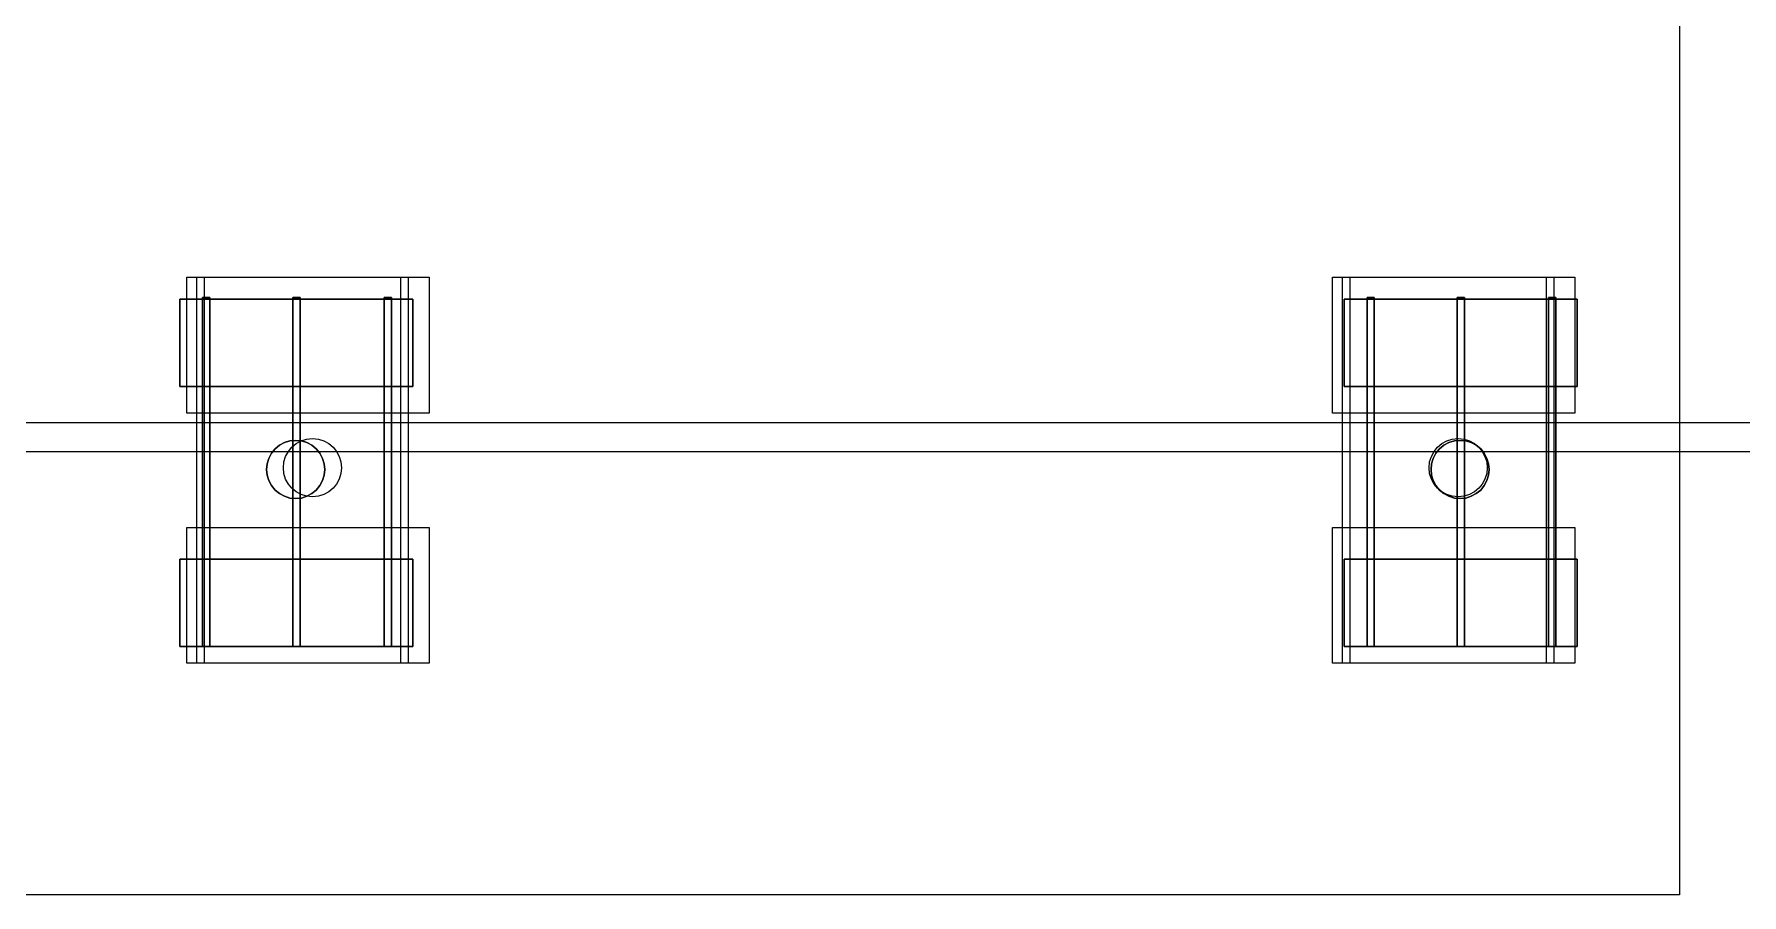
# Model space of a CAD drawing. Header units: inches. Extents: x -10671 to 1761, y -674 to 7170.
# Drawn here: x -1750.6 to -1398.5, y 1902.8 to 2080.3 of the extents above; entities that cross this region are included whole.
import ezdxf

# ---------------------------------------------------------------- set-up
doc = ezdxf.new("R2010")
doc.units = ezdxf.units.IN
doc.header["$LTSCALE"] = 19.2
doc.header["$MEASUREMENT"] = 0
doc.layers.add('PDF', color=6, linetype='Continuous', lineweight=5, true_color=0xff00ff)
doc.layers.add('Venue-Rigging Steel-High', color=7, linetype='Continuous', lineweight=5, true_color=0x800000)
doc.layers.add('Venue-Ceiling-Lights', color=7, linetype='Continuous', lineweight=5)
doc.layers.add('Venue-Ceiling-Lights Circuits', color=7, linetype='Continuous', lineweight=5)

# ---------------------------------------------------------------- blocks, each defined once
blk = doc.blocks.new('Group-2097-1')
at = {"layer": 'PDF'}
for points, invisible_edges in [([(-1695.52, 1996.43, 388), (-1700.03, 1995.54, 388), (-1702.69, 1990.55, 388), (-1695.52, 1996.43, 388)], 15), ([(-1702.69, 1990.55, 388), (-1692.45, 1986.31, 388), (-1695.52, 1996.43, 388), (-1702.69, 1990.55, 388)], 15), ([(-1700.03, 1995.54, 398), (-1698.99, 1996.09, 398), (-1697.87, 1996.43, 398), (-1700.03, 1995.54, 398)], 12), ([(-1700.03, 1995.54, 398), (-1697.87, 1996.43, 398), (-1695.52, 1996.43, 398), (-1700.03, 1995.54, 398)], 15), ([(-1700.03, 1995.54, 398), (-1695.52, 1996.43, 398), (-1692.45, 1994.79, 398), (-1700.03, 1995.54, 398)], 15), ([(-1697.87, 1996.43, 388), (-1698.99, 1996.09, 388), (-1700.03, 1995.54, 388), (-1697.87, 1996.43, 388)], 12), ([(-1695.52, 1996.43, 388), (-1697.87, 1996.43, 388), (-1700.03, 1995.54, 388), (-1695.52, 1996.43, 388)], 15), ([(-1697.87, 1996.43, 398), (-1696.69, 1996.55, 398), (-1695.52, 1996.43, 398), (-1697.87, 1996.43, 398)], 12), ([(-1695.52, 1996.43, 388), (-1696.69, 1996.55, 388), (-1697.87, 1996.43, 388), (-1695.52, 1996.43, 388)], 12), ([(-1695.52, 1996.43, 398), (-1694.4, 1996.09, 398), (-1692.45, 1994.79, 398), (-1695.52, 1996.43, 398)], 14), ([(-1692.45, 1994.79, 388), (-1694.4, 1996.09, 388), (-1695.52, 1996.43, 388), (-1692.45, 1994.79, 388)], 13), ([(-1690.81, 1991.72, 388), (-1692.45, 1994.79, 388), (-1695.52, 1996.43, 388), (-1690.81, 1991.72, 388)], 15), ([(-1692.45, 1986.31, 388), (-1690.81, 1991.72, 388), (-1695.52, 1996.43, 388), (-1692.45, 1986.31, 388)], 15), ([(-1702.69, 1990.55, 398), (-1701.68, 1993.88, 398), (-1700.03, 1995.54, 398), (-1702.69, 1990.55, 398)], 15), ([(-1702.69, 1990.55, 398), (-1700.03, 1995.54, 398), (-1692.45, 1994.79, 398), (-1702.69, 1990.55, 398)], 15), ([(-1700.03, 1995.54, 388), (-1701.68, 1993.88, 388), (-1702.69, 1990.55, 388), (-1700.03, 1995.54, 388)], 15), ([(-1692.45, 1994.79, 398), (-1695.52, 1984.66, 398), (-1702.69, 1990.55, 398), (-1692.45, 1994.79, 398)], 15), ([(-1702.69, 1990.55, 398), (-1702.24, 1992.84, 398), (-1701.68, 1993.88, 398), (-1702.69, 1990.55, 398)], 13), ([(-1701.68, 1993.88, 388), (-1702.24, 1992.84, 388), (-1702.69, 1990.55, 388), (-1701.68, 1993.88, 388)], 14), ([(-1702.69, 1990.55, 398), (-1702.58, 1991.72, 398), (-1702.24, 1992.84, 398), (-1702.69, 1990.55, 398)], 12), ([(-1702.24, 1992.84, 388), (-1702.58, 1991.72, 388), (-1702.69, 1990.55, 388), (-1702.24, 1992.84, 388)], 12), ([(-1701.68, 1993.88, 398), (-1700.94, 1994.79, 398), (-1700.03, 1995.54, 398), (-1701.68, 1993.88, 398)], 12), ([(-1700.03, 1995.54, 388), (-1700.94, 1994.79, 388), (-1701.68, 1993.88, 388), (-1700.03, 1995.54, 388)], 12), ([(-1692.45, 1994.79, 398), (-1690.81, 1989.38, 398), (-1695.52, 1984.66, 398), (-1692.45, 1994.79, 398)], 15), ([(-1694.4, 1996.09, 398), (-1693.36, 1995.54, 398), (-1692.45, 1994.79, 398), (-1694.4, 1996.09, 398)], 12), ([(-1692.45, 1994.79, 388), (-1693.36, 1995.54, 388), (-1694.4, 1996.09, 388), (-1692.45, 1994.79, 388)], 12), ([(-1692.45, 1994.79, 398), (-1691.71, 1993.88, 398), (-1690.81, 1991.72, 398), (-1692.45, 1994.79, 398)], 14), ([(-1692.45, 1994.79, 398), (-1690.81, 1991.72, 398), (-1690.81, 1989.38, 398), (-1692.45, 1994.79, 398)], 15), ([(-1690.81, 1991.72, 388), (-1691.71, 1993.88, 388), (-1692.45, 1994.79, 388), (-1690.81, 1991.72, 388)], 13), ([(-1691.71, 1993.88, 398), (-1691.15, 1992.84, 398), (-1690.81, 1991.72, 398), (-1691.71, 1993.88, 398)], 12), ([(-1690.81, 1991.72, 388), (-1691.15, 1992.84, 388), (-1691.71, 1993.88, 388), (-1690.81, 1991.72, 388)], 12), ([(-1701.68, 1987.21, 398), (-1702.58, 1989.38, 398), (-1702.69, 1990.55, 398), (-1701.68, 1987.21, 398)], 13), ([(-1700.03, 1985.56, 398), (-1701.68, 1987.21, 398), (-1702.69, 1990.55, 398), (-1700.03, 1985.56, 398)], 15), ([(-1695.52, 1984.66, 398), (-1700.03, 1985.56, 398), (-1702.69, 1990.55, 398), (-1695.52, 1984.66, 398)], 15), ([(-1702.69, 1990.55, 388), (-1702.58, 1989.38, 388), (-1701.68, 1987.21, 388), (-1702.69, 1990.55, 388)], 14), ([(-1702.69, 1990.55, 388), (-1701.68, 1987.21, 388), (-1700.03, 1985.56, 388), (-1702.69, 1990.55, 388)], 15), ([(-1702.69, 1990.55, 388), (-1700.03, 1985.56, 388), (-1692.45, 1986.31, 388), (-1702.69, 1990.55, 388)], 15), ([(-1701.68, 1987.21, 398), (-1702.24, 1988.25, 398), (-1702.58, 1989.38, 398), (-1701.68, 1987.21, 398)], 12), ([(-1702.58, 1989.38, 388), (-1702.24, 1988.25, 388), (-1701.68, 1987.21, 388), (-1702.58, 1989.38, 388)], 12), ([(-1690.81, 1989.38, 398), (-1692.45, 1986.31, 398), (-1695.52, 1984.66, 398), (-1690.81, 1989.38, 398)], 15), ([(-1692.45, 1986.31, 388), (-1690.81, 1989.38, 388), (-1690.81, 1991.72, 388), (-1692.45, 1986.31, 388)], 15), ([(-1690.81, 1989.38, 398), (-1691.71, 1987.21, 398), (-1692.45, 1986.31, 398), (-1690.81, 1989.38, 398)], 13), ([(-1692.45, 1986.31, 388), (-1691.71, 1987.21, 388), (-1690.81, 1989.38, 388), (-1692.45, 1986.31, 388)], 14), ([(-1690.81, 1989.38, 398), (-1691.15, 1988.25, 398), (-1691.71, 1987.21, 398), (-1690.81, 1989.38, 398)], 12), ([(-1691.71, 1987.21, 388), (-1691.15, 1988.25, 388), (-1690.81, 1989.38, 388), (-1691.71, 1987.21, 388)], 12), ([(-1690.81, 1991.72, 398), (-1690.69, 1990.55, 398), (-1690.81, 1989.38, 398), (-1690.81, 1991.72, 398)], 12), ([(-1690.81, 1989.38, 388), (-1690.69, 1990.55, 388), (-1690.81, 1991.72, 388), (-1690.81, 1989.38, 388)], 12), ([(-1700.03, 1985.56, 398), (-1700.94, 1986.31, 398), (-1701.68, 1987.21, 398), (-1700.03, 1985.56, 398)], 12), ([(-1701.68, 1987.21, 388), (-1700.94, 1986.31, 388), (-1700.03, 1985.56, 388), (-1701.68, 1987.21, 388)], 12), ([(-1700.03, 1985.56, 388), (-1695.52, 1984.66, 388), (-1692.45, 1986.31, 388), (-1700.03, 1985.56, 388)], 15), ([(-1692.45, 1986.31, 398), (-1694.4, 1985.01, 398), (-1695.52, 1984.66, 398), (-1692.45, 1986.31, 398)], 13), ([(-1695.52, 1984.66, 388), (-1694.4, 1985.01, 388), (-1692.45, 1986.31, 388), (-1695.52, 1984.66, 388)], 14), ([(-1692.45, 1986.31, 398), (-1693.36, 1985.56, 398), (-1694.4, 1985.01, 398), (-1692.45, 1986.31, 398)], 12), ([(-1694.4, 1985.01, 388), (-1693.36, 1985.56, 388), (-1692.45, 1986.31, 388), (-1694.4, 1985.01, 388)], 12), ([(-1697.87, 1984.66, 398), (-1698.99, 1985.01, 398), (-1700.03, 1985.56, 398), (-1697.87, 1984.66, 398)], 12), ([(-1695.52, 1984.66, 398), (-1697.87, 1984.66, 398), (-1700.03, 1985.56, 398), (-1695.52, 1984.66, 398)], 15), ([(-1700.03, 1985.56, 388), (-1698.99, 1985.01, 388), (-1697.87, 1984.66, 388), (-1700.03, 1985.56, 388)], 12), ([(-1700.03, 1985.56, 388), (-1697.87, 1984.66, 388), (-1695.52, 1984.66, 388), (-1700.03, 1985.56, 388)], 15), ([(-1695.52, 1984.66, 398), (-1696.69, 1984.55, 398), (-1697.87, 1984.66, 398), (-1695.52, 1984.66, 398)], 12), ([(-1697.87, 1984.66, 388), (-1696.69, 1984.55, 388), (-1695.52, 1984.66, 388), (-1697.87, 1984.66, 388)], 12)]:
    blk.add_3dface(points, dxfattribs=dict(at, invisible_edges=invisible_edges))
for points in [[(-1698.99, 1996.09, 388), (-1698.99, 1996.09, 398), (-1697.87, 1996.43, 398), (-1697.87, 1996.43, 388)], [(-1697.87, 1996.43, 388), (-1697.87, 1996.43, 398), (-1696.69, 1996.55, 398), (-1696.69, 1996.55, 388)], [(-1696.69, 1996.55, 388), (-1696.69, 1996.55, 398), (-1695.52, 1996.43, 398), (-1695.52, 1996.43, 388)], [(-1695.52, 1996.43, 388), (-1695.52, 1996.43, 398), (-1694.4, 1996.09, 398), (-1694.4, 1996.09, 388)], [(-1702.58, 1991.72, 388), (-1702.58, 1991.72, 398), (-1702.24, 1992.84, 398), (-1702.24, 1992.84, 388)], [(-1702.24, 1992.84, 388), (-1702.24, 1992.84, 398), (-1701.68, 1993.88, 398), (-1701.68, 1993.88, 388)], [(-1701.68, 1993.88, 388), (-1701.68, 1993.88, 398), (-1700.94, 1994.79, 398), (-1700.94, 1994.79, 388)], [(-1700.94, 1994.79, 388), (-1700.94, 1994.79, 398), (-1700.03, 1995.54, 398), (-1700.03, 1995.54, 388)], [(-1700.03, 1995.54, 388), (-1700.03, 1995.54, 398), (-1698.99, 1996.09, 398), (-1698.99, 1996.09, 388)], [(-1694.4, 1996.09, 388), (-1694.4, 1996.09, 398), (-1693.36, 1995.54, 398), (-1693.36, 1995.54, 388)], [(-1693.36, 1995.54, 388), (-1693.36, 1995.54, 398), (-1692.45, 1994.79, 398), (-1692.45, 1994.79, 388)], [(-1692.45, 1994.79, 388), (-1692.45, 1994.79, 398), (-1691.71, 1993.88, 398), (-1691.71, 1993.88, 388)], [(-1691.71, 1993.88, 388), (-1691.71, 1993.88, 398), (-1691.15, 1992.84, 398), (-1691.15, 1992.84, 388)], [(-1691.15, 1992.84, 388), (-1691.15, 1992.84, 398), (-1690.81, 1991.72, 398), (-1690.81, 1991.72, 388)], [(-1702.69, 1990.55, 388), (-1702.69, 1990.55, 398), (-1702.58, 1991.72, 398), (-1702.58, 1991.72, 388)], [(-1702.58, 1989.38, 388), (-1702.58, 1989.38, 398), (-1702.69, 1990.55, 398), (-1702.69, 1990.55, 388)], [(-1702.24, 1988.25, 388), (-1702.24, 1988.25, 398), (-1702.58, 1989.38, 398), (-1702.58, 1989.38, 388)], [(-1690.81, 1989.38, 388), (-1690.81, 1989.38, 398), (-1691.15, 1988.25, 398), (-1691.15, 1988.25, 388)], [(-1690.81, 1991.72, 388), (-1690.81, 1991.72, 398), (-1690.69, 1990.55, 398), (-1690.69, 1990.55, 388)], [(-1690.69, 1990.55, 388), (-1690.69, 1990.55, 398), (-1690.81, 1989.38, 398), (-1690.81, 1989.38, 388)], [(-1701.68, 1987.21, 388), (-1701.68, 1987.21, 398), (-1702.24, 1988.25, 398), (-1702.24, 1988.25, 388)], [(-1700.94, 1986.31, 388), (-1700.94, 1986.31, 398), (-1701.68, 1987.21, 398), (-1701.68, 1987.21, 388)], [(-1700.03, 1985.56, 388), (-1700.03, 1985.56, 398), (-1700.94, 1986.31, 398), (-1700.94, 1986.31, 388)], [(-1692.45, 1986.31, 388), (-1692.45, 1986.31, 398), (-1693.36, 1985.56, 398), (-1693.36, 1985.56, 388)], [(-1691.71, 1987.21, 388), (-1691.71, 1987.21, 398), (-1692.45, 1986.31, 398), (-1692.45, 1986.31, 388)], [(-1691.15, 1988.25, 388), (-1691.15, 1988.25, 398), (-1691.71, 1987.21, 398), (-1691.71, 1987.21, 388)], [(-1698.99, 1985.01, 388), (-1698.99, 1985.01, 398), (-1700.03, 1985.56, 398), (-1700.03, 1985.56, 388)], [(-1697.87, 1984.66, 388), (-1697.87, 1984.66, 398), (-1698.99, 1985.01, 398), (-1698.99, 1985.01, 388)], [(-1696.69, 1984.55, 388), (-1696.69, 1984.55, 398), (-1697.87, 1984.66, 398), (-1697.87, 1984.66, 388)], [(-1695.52, 1984.66, 388), (-1695.52, 1984.66, 398), (-1696.69, 1984.55, 398), (-1696.69, 1984.55, 388)], [(-1694.4, 1985.01, 388), (-1694.4, 1985.01, 398), (-1695.52, 1984.66, 398), (-1695.52, 1984.66, 388)], [(-1693.36, 1985.56, 388), (-1693.36, 1985.56, 398), (-1694.4, 1985.01, 398), (-1694.4, 1985.01, 388)]]:
    blk.add_3dface(points, dxfattribs=at)
blk = doc.blocks.new('Group-2098-1')
at = {"layer": 'PDF'}
for points in [[(-1720.57, 2025.65, 393.91), (-1720.57, 2025.65, 397.91), (-1672.57, 2025.65, 397.91), (-1672.57, 2025.65, 393.91)], [(-1720.57, 2007.65, 393.91), (-1720.57, 2007.65, 397.91), (-1720.57, 2025.65, 397.91), (-1720.57, 2025.65, 393.91)], [(-1672.57, 2025.65, 397.91), (-1720.57, 2025.65, 397.91), (-1720.57, 2007.65, 397.91), (-1672.57, 2007.65, 397.91)], [(-1672.57, 2007.65, 393.91), (-1720.57, 2007.65, 393.91), (-1720.57, 2025.65, 393.91), (-1672.57, 2025.65, 393.91)], [(-1672.57, 2025.65, 393.91), (-1672.57, 2025.65, 397.91), (-1672.57, 2007.65, 397.91), (-1672.57, 2007.65, 393.91)], [(-1672.57, 2007.65, 393.91), (-1672.57, 2007.65, 397.91), (-1720.57, 2007.65, 397.91), (-1720.57, 2007.65, 393.91)]]:
    blk.add_3dface(points, dxfattribs=at)
blk = doc.blocks.new('Group-2099-1')
at = {"layer": 'PDF'}
for points in [[(-1678.46, 2026.05, 397.97), (-1678.46, 2026.05, 398.97), (-1676.96, 2026.05, 398.97), (-1676.96, 2026.05, 397.97)], [(-1678.46, 1954.05, 397.97), (-1678.46, 1954.05, 398.97), (-1678.46, 2026.05, 398.97), (-1678.46, 2026.05, 397.97)], [(-1676.96, 2026.05, 398.97), (-1678.46, 2026.05, 398.97), (-1678.46, 1954.05, 398.97), (-1676.96, 1954.05, 398.97)], [(-1676.96, 1954.05, 397.97), (-1678.46, 1954.05, 397.97), (-1678.46, 2026.05, 397.97), (-1676.96, 2026.05, 397.97)], [(-1676.96, 2026.05, 397.97), (-1676.96, 2026.05, 398.97), (-1676.96, 1954.05, 398.97), (-1676.96, 1954.05, 397.97)], [(-1676.96, 1954.05, 397.97), (-1676.96, 1954.05, 398.97), (-1678.46, 1954.05, 398.97), (-1678.46, 1954.05, 397.97)]]:
    blk.add_3dface(points, dxfattribs=at)
blk = doc.blocks.new('Group-2100-1')
at = {"layer": 'PDF'}
for points in [[(-1697.28, 2026.05, 397.97), (-1697.28, 2026.05, 398.97), (-1695.78, 2026.05, 398.97), (-1695.78, 2026.05, 397.97)], [(-1697.28, 1954.05, 397.97), (-1697.28, 1954.05, 398.97), (-1697.28, 2026.05, 398.97), (-1697.28, 2026.05, 397.97)], [(-1695.78, 2026.05, 398.97), (-1697.28, 2026.05, 398.97), (-1697.28, 1954.05, 398.97), (-1695.78, 1954.05, 398.97)], [(-1695.78, 1954.05, 397.97), (-1697.28, 1954.05, 397.97), (-1697.28, 2026.05, 397.97), (-1695.78, 2026.05, 397.97)], [(-1695.78, 2026.05, 397.97), (-1695.78, 2026.05, 398.97), (-1695.78, 1954.05, 398.97), (-1695.78, 1954.05, 397.97)], [(-1695.78, 1954.05, 397.97), (-1695.78, 1954.05, 398.97), (-1697.28, 1954.05, 398.97), (-1697.28, 1954.05, 397.97)]]:
    blk.add_3dface(points, dxfattribs=at)
blk = doc.blocks.new('Group-2101-1')
at = {"layer": 'PDF'}
for points in [[(-1715.88, 2026.05, 397.97), (-1715.88, 2026.05, 398.97), (-1714.38, 2026.05, 398.97), (-1714.38, 2026.05, 397.97)], [(-1715.88, 1954.05, 397.97), (-1715.88, 1954.05, 398.97), (-1715.88, 2026.05, 398.97), (-1715.88, 2026.05, 397.97)], [(-1714.38, 2026.05, 398.97), (-1715.88, 2026.05, 398.97), (-1715.88, 1954.05, 398.97), (-1714.38, 1954.05, 398.97)], [(-1714.38, 1954.05, 397.97), (-1715.88, 1954.05, 397.97), (-1715.88, 2026.05, 397.97), (-1714.38, 2026.05, 397.97)], [(-1714.38, 2026.05, 397.97), (-1714.38, 2026.05, 398.97), (-1714.38, 1954.05, 398.97), (-1714.38, 1954.05, 397.97)], [(-1714.38, 1954.05, 397.97), (-1714.38, 1954.05, 398.97), (-1715.88, 1954.05, 398.97), (-1715.88, 1954.05, 397.97)]]:
    blk.add_3dface(points, dxfattribs=at)
blk = doc.blocks.new('Group-2102-1')
at = {"layer": 'PDF'}
for points in [[(-1720.57, 1972.02, 393.91), (-1720.57, 1972.02, 397.91), (-1672.57, 1972.02, 397.91), (-1672.57, 1972.02, 393.91)], [(-1720.57, 1954.02, 393.91), (-1720.57, 1954.02, 397.91), (-1720.57, 1972.02, 397.91), (-1720.57, 1972.02, 393.91)], [(-1672.57, 1972.02, 397.91), (-1720.57, 1972.02, 397.91), (-1720.57, 1954.02, 397.91), (-1672.57, 1954.02, 397.91)], [(-1672.57, 1954.02, 393.91), (-1720.57, 1954.02, 393.91), (-1720.57, 1972.02, 393.91), (-1672.57, 1972.02, 393.91)], [(-1672.57, 1972.02, 393.91), (-1672.57, 1972.02, 397.91), (-1672.57, 1954.02, 397.91), (-1672.57, 1954.02, 393.91)], [(-1672.57, 1954.02, 393.91), (-1672.57, 1954.02, 397.91), (-1720.57, 1954.02, 397.91), (-1720.57, 1954.02, 393.91)]]:
    blk.add_3dface(points, dxfattribs=at)
blk = doc.blocks.new('Group-2103-1')
at = {"layer": 'PDF'}
for name in ['Group-2098-1', 'Group-2101-1', 'Group-2100-1', 'Group-2099-1', 'Group-2097-1', 'Group-2102-1']:
    blk.add_blockref(name, (0, 0), dxfattribs=at)
blk = doc.blocks.new('Group-2163-1')
at = {"layer": 'PDF'}
for points, invisible_edges in [([(-1462.16, 1992.84, 398), (-1459.95, 1995.54, 398), (-1455.44, 1996.43, 398), (-1462.16, 1992.84, 398)], 15), ([(-1462.16, 1992.84, 398), (-1455.44, 1996.43, 398), (-1451.07, 1988.25, 398), (-1462.16, 1992.84, 398)], 15), ([(-1457.78, 1996.43, 388), (-1459.95, 1995.54, 388), (-1462.16, 1992.84, 388), (-1457.78, 1996.43, 388)], 15), ([(-1457.78, 1996.43, 388), (-1462.16, 1992.84, 388), (-1462.16, 1988.25, 388), (-1457.78, 1996.43, 388)], 15), ([(-1462.16, 1988.25, 388), (-1451.07, 1992.84, 388), (-1457.78, 1996.43, 388), (-1462.16, 1988.25, 388)], 15), ([(-1459.95, 1995.54, 398), (-1458.91, 1996.09, 398), (-1457.78, 1996.43, 398), (-1459.95, 1995.54, 398)], 12), ([(-1459.95, 1995.54, 398), (-1457.78, 1996.43, 398), (-1455.44, 1996.43, 398), (-1459.95, 1995.54, 398)], 15), ([(-1457.78, 1996.43, 388), (-1458.91, 1996.09, 388), (-1459.95, 1995.54, 388), (-1457.78, 1996.43, 388)], 12), ([(-1457.78, 1996.43, 398), (-1456.61, 1996.55, 398), (-1455.44, 1996.43, 398), (-1457.78, 1996.43, 398)], 12), ([(-1455.44, 1996.43, 388), (-1456.61, 1996.55, 388), (-1457.78, 1996.43, 388), (-1455.44, 1996.43, 388)], 12), ([(-1453.28, 1995.54, 388), (-1455.44, 1996.43, 388), (-1457.78, 1996.43, 388), (-1453.28, 1995.54, 388)], 15), ([(-1451.07, 1992.84, 388), (-1453.28, 1995.54, 388), (-1457.78, 1996.43, 388), (-1451.07, 1992.84, 388)], 15), ([(-1455.44, 1996.43, 398), (-1454.32, 1996.09, 398), (-1453.28, 1995.54, 398), (-1455.44, 1996.43, 398)], 12), ([(-1455.44, 1996.43, 398), (-1453.28, 1995.54, 398), (-1451.07, 1992.84, 398), (-1455.44, 1996.43, 398)], 15), ([(-1455.44, 1996.43, 398), (-1451.07, 1992.84, 398), (-1451.07, 1988.25, 398), (-1455.44, 1996.43, 398)], 15), ([(-1453.28, 1995.54, 388), (-1454.32, 1996.09, 388), (-1455.44, 1996.43, 388), (-1453.28, 1995.54, 388)], 12), ([(-1462.61, 1990.55, 398), (-1462.5, 1991.72, 398), (-1462.16, 1992.84, 398), (-1462.61, 1990.55, 398)], 12), ([(-1462.16, 1988.25, 398), (-1462.61, 1990.55, 398), (-1462.16, 1992.84, 398), (-1462.16, 1988.25, 398)], 15), ([(-1462.16, 1992.84, 388), (-1462.5, 1991.72, 388), (-1462.61, 1990.55, 388), (-1462.16, 1992.84, 388)], 12), ([(-1462.16, 1992.84, 388), (-1462.61, 1990.55, 388), (-1462.16, 1988.25, 388), (-1462.16, 1992.84, 388)], 15), ([(-1462.16, 1992.84, 398), (-1460.86, 1994.79, 398), (-1459.95, 1995.54, 398), (-1462.16, 1992.84, 398)], 13), ([(-1459.95, 1995.54, 388), (-1460.86, 1994.79, 388), (-1462.16, 1992.84, 388), (-1459.95, 1995.54, 388)], 14), ([(-1462.16, 1992.84, 398), (-1461.6, 1993.88, 398), (-1460.86, 1994.79, 398), (-1462.16, 1992.84, 398)], 12), ([(-1460.86, 1994.79, 388), (-1461.6, 1993.88, 388), (-1462.16, 1992.84, 388), (-1460.86, 1994.79, 388)], 12), ([(-1457.78, 1984.66, 398), (-1462.16, 1988.25, 398), (-1462.16, 1992.84, 398), (-1457.78, 1984.66, 398)], 15), ([(-1462.16, 1992.84, 398), (-1451.07, 1988.25, 398), (-1457.78, 1984.66, 398), (-1462.16, 1992.84, 398)], 15), ([(-1462.16, 1988.25, 388), (-1455.44, 1984.66, 388), (-1451.07, 1992.84, 388), (-1462.16, 1988.25, 388)], 15), ([(-1455.44, 1984.66, 388), (-1451.07, 1988.25, 388), (-1451.07, 1992.84, 388), (-1455.44, 1984.66, 388)], 15), ([(-1453.28, 1995.54, 398), (-1452.37, 1994.79, 398), (-1451.07, 1992.84, 398), (-1453.28, 1995.54, 398)], 14), ([(-1451.07, 1992.84, 388), (-1452.37, 1994.79, 388), (-1453.28, 1995.54, 388), (-1451.07, 1992.84, 388)], 13), ([(-1452.37, 1994.79, 398), (-1451.62, 1993.88, 398), (-1451.07, 1992.84, 398), (-1452.37, 1994.79, 398)], 12), ([(-1451.07, 1992.84, 388), (-1451.62, 1993.88, 388), (-1452.37, 1994.79, 388), (-1451.07, 1992.84, 388)], 12), ([(-1451.07, 1992.84, 398), (-1450.73, 1991.72, 398), (-1450.61, 1990.55, 398), (-1451.07, 1992.84, 398)], 12), ([(-1451.07, 1992.84, 398), (-1450.61, 1990.55, 398), (-1451.07, 1988.25, 398), (-1451.07, 1992.84, 398)], 15), ([(-1450.61, 1990.55, 388), (-1450.73, 1991.72, 388), (-1451.07, 1992.84, 388), (-1450.61, 1990.55, 388)], 12), ([(-1451.07, 1988.25, 388), (-1450.61, 1990.55, 388), (-1451.07, 1992.84, 388), (-1451.07, 1988.25, 388)], 15), ([(-1462.16, 1988.25, 398), (-1462.5, 1989.38, 398), (-1462.61, 1990.55, 398), (-1462.16, 1988.25, 398)], 12), ([(-1462.61, 1990.55, 388), (-1462.5, 1989.38, 388), (-1462.16, 1988.25, 388), (-1462.61, 1990.55, 388)], 12), ([(-1450.61, 1990.55, 398), (-1450.73, 1989.38, 398), (-1451.07, 1988.25, 398), (-1450.61, 1990.55, 398)], 12), ([(-1451.07, 1988.25, 388), (-1450.73, 1989.38, 388), (-1450.61, 1990.55, 388), (-1451.07, 1988.25, 388)], 12), ([(-1460.86, 1986.31, 398), (-1461.6, 1987.21, 398), (-1462.16, 1988.25, 398), (-1460.86, 1986.31, 398)], 12), ([(-1459.95, 1985.56, 398), (-1460.86, 1986.31, 398), (-1462.16, 1988.25, 398), (-1459.95, 1985.56, 398)], 14), ([(-1457.78, 1984.66, 398), (-1459.95, 1985.56, 398), (-1462.16, 1988.25, 398), (-1457.78, 1984.66, 398)], 15), ([(-1462.16, 1988.25, 388), (-1461.6, 1987.21, 388), (-1460.86, 1986.31, 388), (-1462.16, 1988.25, 388)], 12), ([(-1462.16, 1988.25, 388), (-1460.86, 1986.31, 388), (-1459.95, 1985.56, 388), (-1462.16, 1988.25, 388)], 13), ([(-1462.16, 1988.25, 388), (-1459.95, 1985.56, 388), (-1455.44, 1984.66, 388), (-1462.16, 1988.25, 388)], 15), ([(-1451.07, 1988.25, 398), (-1453.28, 1985.56, 398), (-1457.78, 1984.66, 398), (-1451.07, 1988.25, 398)], 15), ([(-1455.44, 1984.66, 388), (-1453.28, 1985.56, 388), (-1451.07, 1988.25, 388), (-1455.44, 1984.66, 388)], 15), ([(-1451.07, 1988.25, 398), (-1452.37, 1986.31, 398), (-1453.28, 1985.56, 398), (-1451.07, 1988.25, 398)], 13), ([(-1453.28, 1985.56, 388), (-1452.37, 1986.31, 388), (-1451.07, 1988.25, 388), (-1453.28, 1985.56, 388)], 14), ([(-1451.07, 1988.25, 398), (-1451.62, 1987.21, 398), (-1452.37, 1986.31, 398), (-1451.07, 1988.25, 398)], 12), ([(-1452.37, 1986.31, 388), (-1451.62, 1987.21, 388), (-1451.07, 1988.25, 388), (-1452.37, 1986.31, 388)], 12), ([(-1457.78, 1984.66, 398), (-1458.91, 1985.01, 398), (-1459.95, 1985.56, 398), (-1457.78, 1984.66, 398)], 12), ([(-1459.95, 1985.56, 388), (-1458.91, 1985.01, 388), (-1457.78, 1984.66, 388), (-1459.95, 1985.56, 388)], 12), ([(-1459.95, 1985.56, 388), (-1457.78, 1984.66, 388), (-1455.44, 1984.66, 388), (-1459.95, 1985.56, 388)], 15), ([(-1453.28, 1985.56, 398), (-1455.44, 1984.66, 398), (-1457.78, 1984.66, 398), (-1453.28, 1985.56, 398)], 15), ([(-1455.44, 1984.66, 398), (-1456.61, 1984.55, 398), (-1457.78, 1984.66, 398), (-1455.44, 1984.66, 398)], 12), ([(-1457.78, 1984.66, 388), (-1456.61, 1984.55, 388), (-1455.44, 1984.66, 388), (-1457.78, 1984.66, 388)], 12), ([(-1453.28, 1985.56, 398), (-1454.32, 1985.01, 398), (-1455.44, 1984.66, 398), (-1453.28, 1985.56, 398)], 12), ([(-1455.44, 1984.66, 388), (-1454.32, 1985.01, 388), (-1453.28, 1985.56, 388), (-1455.44, 1984.66, 388)], 12)]:
    blk.add_3dface(points, dxfattribs=dict(at, invisible_edges=invisible_edges))
for points in [[(-1458.91, 1996.09, 388), (-1458.91, 1996.09, 398), (-1457.78, 1996.43, 398), (-1457.78, 1996.43, 388)], [(-1457.78, 1996.43, 388), (-1457.78, 1996.43, 398), (-1456.61, 1996.55, 398), (-1456.61, 1996.55, 388)], [(-1456.61, 1996.55, 388), (-1456.61, 1996.55, 398), (-1455.44, 1996.43, 398), (-1455.44, 1996.43, 388)], [(-1455.44, 1996.43, 388), (-1455.44, 1996.43, 398), (-1454.32, 1996.09, 398), (-1454.32, 1996.09, 388)], [(-1462.5, 1991.72, 388), (-1462.5, 1991.72, 398), (-1462.16, 1992.84, 398), (-1462.16, 1992.84, 388)], [(-1462.16, 1992.84, 388), (-1462.16, 1992.84, 398), (-1461.6, 1993.88, 398), (-1461.6, 1993.88, 388)], [(-1461.6, 1993.88, 388), (-1461.6, 1993.88, 398), (-1460.86, 1994.79, 398), (-1460.86, 1994.79, 388)], [(-1460.86, 1994.79, 388), (-1460.86, 1994.79, 398), (-1459.95, 1995.54, 398), (-1459.95, 1995.54, 388)], [(-1459.95, 1995.54, 388), (-1459.95, 1995.54, 398), (-1458.91, 1996.09, 398), (-1458.91, 1996.09, 388)], [(-1454.32, 1996.09, 388), (-1454.32, 1996.09, 398), (-1453.28, 1995.54, 398), (-1453.28, 1995.54, 388)], [(-1453.28, 1995.54, 388), (-1453.28, 1995.54, 398), (-1452.37, 1994.79, 398), (-1452.37, 1994.79, 388)], [(-1452.37, 1994.79, 388), (-1452.37, 1994.79, 398), (-1451.62, 1993.88, 398), (-1451.62, 1993.88, 388)], [(-1451.62, 1993.88, 388), (-1451.62, 1993.88, 398), (-1451.07, 1992.84, 398), (-1451.07, 1992.84, 388)], [(-1451.07, 1992.84, 388), (-1451.07, 1992.84, 398), (-1450.73, 1991.72, 398), (-1450.73, 1991.72, 388)], [(-1462.61, 1990.55, 388), (-1462.61, 1990.55, 398), (-1462.5, 1991.72, 398), (-1462.5, 1991.72, 388)], [(-1462.5, 1989.38, 388), (-1462.5, 1989.38, 398), (-1462.61, 1990.55, 398), (-1462.61, 1990.55, 388)], [(-1462.16, 1988.25, 388), (-1462.16, 1988.25, 398), (-1462.5, 1989.38, 398), (-1462.5, 1989.38, 388)], [(-1450.73, 1989.38, 388), (-1450.73, 1989.38, 398), (-1451.07, 1988.25, 398), (-1451.07, 1988.25, 388)], [(-1450.73, 1991.72, 388), (-1450.73, 1991.72, 398), (-1450.61, 1990.55, 398), (-1450.61, 1990.55, 388)], [(-1450.61, 1990.55, 388), (-1450.61, 1990.55, 398), (-1450.73, 1989.38, 398), (-1450.73, 1989.38, 388)], [(-1461.6, 1987.21, 388), (-1461.6, 1987.21, 398), (-1462.16, 1988.25, 398), (-1462.16, 1988.25, 388)], [(-1460.86, 1986.31, 388), (-1460.86, 1986.31, 398), (-1461.6, 1987.21, 398), (-1461.6, 1987.21, 388)], [(-1459.95, 1985.56, 388), (-1459.95, 1985.56, 398), (-1460.86, 1986.31, 398), (-1460.86, 1986.31, 388)], [(-1452.37, 1986.31, 388), (-1452.37, 1986.31, 398), (-1453.28, 1985.56, 398), (-1453.28, 1985.56, 388)], [(-1451.62, 1987.21, 388), (-1451.62, 1987.21, 398), (-1452.37, 1986.31, 398), (-1452.37, 1986.31, 388)], [(-1451.07, 1988.25, 388), (-1451.07, 1988.25, 398), (-1451.62, 1987.21, 398), (-1451.62, 1987.21, 388)], [(-1458.91, 1985.01, 388), (-1458.91, 1985.01, 398), (-1459.95, 1985.56, 398), (-1459.95, 1985.56, 388)], [(-1457.78, 1984.66, 388), (-1457.78, 1984.66, 398), (-1458.91, 1985.01, 398), (-1458.91, 1985.01, 388)], [(-1456.61, 1984.55, 388), (-1456.61, 1984.55, 398), (-1457.78, 1984.66, 398), (-1457.78, 1984.66, 388)], [(-1455.44, 1984.66, 388), (-1455.44, 1984.66, 398), (-1456.61, 1984.55, 398), (-1456.61, 1984.55, 388)], [(-1454.32, 1985.01, 388), (-1454.32, 1985.01, 398), (-1455.44, 1984.66, 398), (-1455.44, 1984.66, 388)], [(-1453.28, 1985.56, 388), (-1453.28, 1985.56, 398), (-1454.32, 1985.01, 398), (-1454.32, 1985.01, 388)]]:
    blk.add_3dface(points, dxfattribs=at)
blk = doc.blocks.new('Group-2164-1')
at = {"layer": 'PDF'}
for points in [[(-1480.49, 2025.65, 393.91), (-1480.49, 2025.65, 397.91), (-1432.49, 2025.65, 397.91), (-1432.49, 2025.65, 393.91)], [(-1480.49, 2007.65, 393.91), (-1480.49, 2007.65, 397.91), (-1480.49, 2025.65, 397.91), (-1480.49, 2025.65, 393.91)], [(-1432.49, 2025.65, 397.91), (-1480.49, 2025.65, 397.91), (-1480.49, 2007.65, 397.91), (-1432.49, 2007.65, 397.91)], [(-1432.49, 2007.65, 393.91), (-1480.49, 2007.65, 393.91), (-1480.49, 2025.65, 393.91), (-1432.49, 2025.65, 393.91)], [(-1432.49, 2025.65, 393.91), (-1432.49, 2025.65, 397.91), (-1432.49, 2007.65, 397.91), (-1432.49, 2007.65, 393.91)], [(-1432.49, 2007.65, 393.91), (-1432.49, 2007.65, 397.91), (-1480.49, 2007.65, 397.91), (-1480.49, 2007.65, 393.91)]]:
    blk.add_3dface(points, dxfattribs=at)
blk = doc.blocks.new('Group-2165-1')
at = {"layer": 'PDF'}
for points in [[(-1438.38, 2026.05, 397.97), (-1438.38, 2026.05, 398.97), (-1436.88, 2026.05, 398.97), (-1436.88, 2026.05, 397.97)], [(-1438.38, 1954.05, 397.97), (-1438.38, 1954.05, 398.97), (-1438.38, 2026.05, 398.97), (-1438.38, 2026.05, 397.97)], [(-1436.88, 2026.05, 398.97), (-1438.38, 2026.05, 398.97), (-1438.38, 1954.05, 398.97), (-1436.88, 1954.05, 398.97)], [(-1436.88, 1954.05, 397.97), (-1438.38, 1954.05, 397.97), (-1438.38, 2026.05, 397.97), (-1436.88, 2026.05, 397.97)], [(-1436.88, 2026.05, 397.97), (-1436.88, 2026.05, 398.97), (-1436.88, 1954.05, 398.97), (-1436.88, 1954.05, 397.97)], [(-1436.88, 1954.05, 397.97), (-1436.88, 1954.05, 398.97), (-1438.38, 1954.05, 398.97), (-1438.38, 1954.05, 397.97)]]:
    blk.add_3dface(points, dxfattribs=at)
blk = doc.blocks.new('Group-2166-1')
at = {"layer": 'PDF'}
for points in [[(-1457.2, 2026.05, 397.97), (-1457.2, 2026.05, 398.97), (-1455.7, 2026.05, 398.97), (-1455.7, 2026.05, 397.97)], [(-1457.2, 1954.05, 397.97), (-1457.2, 1954.05, 398.97), (-1457.2, 2026.05, 398.97), (-1457.2, 2026.05, 397.97)], [(-1455.7, 2026.05, 398.97), (-1457.2, 2026.05, 398.97), (-1457.2, 1954.05, 398.97), (-1455.7, 1954.05, 398.97)], [(-1455.7, 1954.05, 397.97), (-1457.2, 1954.05, 397.97), (-1457.2, 2026.05, 397.97), (-1455.7, 2026.05, 397.97)], [(-1455.7, 2026.05, 397.97), (-1455.7, 2026.05, 398.97), (-1455.7, 1954.05, 398.97), (-1455.7, 1954.05, 397.97)], [(-1455.7, 1954.05, 397.97), (-1455.7, 1954.05, 398.97), (-1457.2, 1954.05, 398.97), (-1457.2, 1954.05, 397.97)]]:
    blk.add_3dface(points, dxfattribs=at)
blk = doc.blocks.new('Group-2167-1')
at = {"layer": 'PDF'}
for points in [[(-1475.8, 2026.05, 397.97), (-1475.8, 2026.05, 398.97), (-1474.3, 2026.05, 398.97), (-1474.3, 2026.05, 397.97)], [(-1475.8, 1954.05, 397.97), (-1475.8, 1954.05, 398.97), (-1475.8, 2026.05, 398.97), (-1475.8, 2026.05, 397.97)], [(-1474.3, 2026.05, 398.97), (-1475.8, 2026.05, 398.97), (-1475.8, 1954.05, 398.97), (-1474.3, 1954.05, 398.97)], [(-1474.3, 1954.05, 397.97), (-1475.8, 1954.05, 397.97), (-1475.8, 2026.05, 397.97), (-1474.3, 2026.05, 397.97)], [(-1474.3, 2026.05, 397.97), (-1474.3, 2026.05, 398.97), (-1474.3, 1954.05, 398.97), (-1474.3, 1954.05, 397.97)], [(-1474.3, 1954.05, 397.97), (-1474.3, 1954.05, 398.97), (-1475.8, 1954.05, 398.97), (-1475.8, 1954.05, 397.97)]]:
    blk.add_3dface(points, dxfattribs=at)
blk = doc.blocks.new('Group-2168-1')
at = {"layer": 'PDF'}
for points in [[(-1480.49, 1972.02, 393.91), (-1480.49, 1972.02, 397.91), (-1432.49, 1972.02, 397.91), (-1432.49, 1972.02, 393.91)], [(-1480.49, 1954.02, 393.91), (-1480.49, 1954.02, 397.91), (-1480.49, 1972.02, 397.91), (-1480.49, 1972.02, 393.91)], [(-1432.49, 1972.02, 397.91), (-1480.49, 1972.02, 397.91), (-1480.49, 1954.02, 397.91), (-1432.49, 1954.02, 397.91)], [(-1432.49, 1954.02, 393.91), (-1480.49, 1954.02, 393.91), (-1480.49, 1972.02, 393.91), (-1432.49, 1972.02, 393.91)], [(-1432.49, 1972.02, 393.91), (-1432.49, 1972.02, 397.91), (-1432.49, 1954.02, 397.91), (-1432.49, 1954.02, 393.91)], [(-1432.49, 1954.02, 393.91), (-1432.49, 1954.02, 397.91), (-1480.49, 1954.02, 397.91), (-1480.49, 1954.02, 393.91)]]:
    blk.add_3dface(points, dxfattribs=at)
blk = doc.blocks.new('Group-2169-1')
at = {"layer": 'PDF'}
for name in ['Group-2164-1', 'Group-2167-1', 'Group-2166-1', 'Group-2165-1', 'Group-2163-1', 'Group-2168-1']:
    blk.add_blockref(name, (0, 0), dxfattribs=at)
blk = doc.blocks.new('Group-2847-1')
at = {"layer": 'Venue-Ceiling-Lights', "color": 7, "linetype": 'Continuous', "lineweight": 5, "flags": 128}
for points in [[(-1719.15, 2030.19), (-1669.15, 2030.19), (-1669.15, 2002.19), (-1719.15, 2002.19)], [(-1717.09, 2030.19), (-1715.59, 2030.19), (-1715.59, 1950.61), (-1717.09, 1950.61)], [(-1675, 2030.19), (-1673.5, 2030.19), (-1673.5, 1950.61), (-1675, 1950.61)], [(-1719.15, 1978.61), (-1669.15, 1978.61), (-1669.15, 1950.61), (-1719.15, 1950.61)]]:
    blk.add_lwpolyline(points, close=True, dxfattribs=at)
at = {"layer": 'Venue-Ceiling-Lights', "color": 7, "linetype": 'Continuous', "lineweight": 5}
blk.add_circle((-1693.23, 1990.9), 6, dxfattribs=at)
blk = doc.blocks.new('Group-2848-1')
at = {"layer": 'Venue-Ceiling-Lights', "color": 7, "linetype": 'Continuous', "lineweight": 5, "flags": 128}
for points in [[(-1482.93, 2030.19), (-1432.93, 2030.19), (-1432.93, 2002.19), (-1482.93, 2002.19)], [(-1480.87, 2030.19), (-1479.37, 2030.19), (-1479.37, 1950.61), (-1480.87, 1950.61)], [(-1438.78, 2030.19), (-1437.28, 2030.19), (-1437.28, 1950.61), (-1438.78, 1950.61)], [(-1482.93, 1978.61), (-1432.93, 1978.61), (-1432.93, 1950.61), (-1482.93, 1950.61)]]:
    blk.add_lwpolyline(points, close=True, dxfattribs=at)
at = {"layer": 'Venue-Ceiling-Lights', "color": 7, "linetype": 'Continuous', "lineweight": 5}
blk.add_circle((-1457.01, 1990.9), 6, dxfattribs=at)

msp = doc.modelspace()

# ---------------------------------------------------------------- linework, layer by layer
at = {"layer": 'Venue-Ceiling-Lights Circuits', "color": 7, "linetype": 'Continuous', "lineweight": 5, "flags": 128}
msp.add_lwpolyline([(-2457.36, 1902.8), (-2457.36, 2312.8), (-1411.36, 2312.8), (-1411.36, 1902.8)], close=True, dxfattribs=at)
at = {"layer": 'Venue-Rigging Steel-High'}
for p, q in [((-2534.99, 2000.22), (-15.65, 2000.22)), ((-2534.99, 1994.22), (-15.65, 1994.22))]:
    msp.add_line(p, q, dxfattribs=at)

# ---------------------------------------------------------------- block references
at = {"layer": 'PDF'}
for name in ['Group-2103-1', 'Group-2169-1']:
    msp.add_blockref(name, (0, 0), dxfattribs=at)
at = {"layer": 'Venue-Ceiling-Lights', "color": 7}
for name in ['Group-2847-1', 'Group-2848-1']:
    msp.add_blockref(name, (0, 0), dxfattribs=at)

doc.saveas('drawing.dxf')
